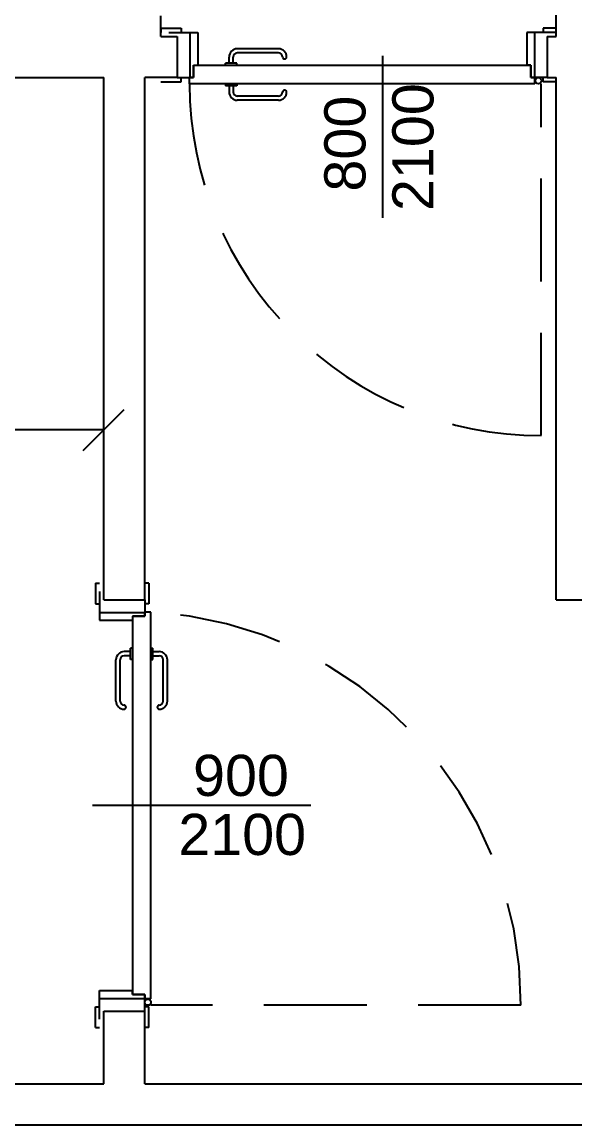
# Model space of a CAD drawing. Header units: millimetres. Extents: x 1769 to 2783, y -1222 to -971.
# Drawn here: x 2671.307 to 2672.652, y -1006.208 to -1003.527 of the extents above; entities that cross this region are included whole.
import ezdxf

# ---------------------------------------------------------------- set-up
doc = ezdxf.new("R2010")
doc.units = ezdxf.units.MM
doc.linetypes.add('HIDDEN', pattern=[0.375, 0.25, -0.125])
for name, color, linetype in [('FINESTRE', 1, 'Continuous'), ('muri', 7, 'Continuous'), ('PROSPETTI', 252, 'Continuous'), ('quote', 6, 'Continuous')]:
    doc.layers.add(name, color=color, linetype=linetype)
doc.styles.add('ROMANS', font='arial.ttf', dxfattribs={"height": 0.15})

# ---------------------------------------------------------------- blocks, each defined once
blk = doc.blocks.new('_Oblique')
at = {"color": 0, "linetype": 'ByBlock', "lineweight": -2}
blk.add_line((-0.5, -0.5), (0.5, 0.5), dxfattribs=at)

msp = doc.modelspace()

# ---------------------------------------------------------------- linework, layer by layer
at = {"color": 1, "linetype": 'HIDDEN'}
for points in [[(2671.7146, -1003.6771, 0.414214), (2672.57, -1004.5325), (2672.57, -1003.6771)], [(2671.6207, -1004.9614, -0.398945), (2672.5207, -1005.9168), (2671.6207, -1005.9168)]]:
    msp.add_lwpolyline(points, format="xyb", dxfattribs=at)
at = {"layer": 'FINESTRE', "color": 1}
for p, q in [((2671.6446, -1003.5421), (2671.6946, -1003.5421)), ((2671.6446, -1003.5421), (2671.6446, -1003.5521)), ((2671.6646, -1003.5521), (2671.7346, -1003.5521)), ((2671.6946, -1003.5421), (2671.6946, -1003.5521)), ((2671.7154, -1003.5521), (2671.7154, -1003.6621)), ((2671.7346, -1003.5521), (2671.7346, -1003.6321)), ((2672.6046, -1003.5521), (2672.5346, -1003.5521)), ((2672.5346, -1003.5521), (2672.5346, -1003.6321)), ((2672.5538, -1003.5521), (2672.5538, -1003.6621)), ((2672.6059, -1003.5421), (2672.5746, -1003.5421)), ((2672.5746, -1003.5421), (2672.5746, -1003.5521)), ((2671.9308, -1003.5921), (2671.8308, -1003.5921)), ((2671.9308, -1003.6021), (2671.8308, -1003.6021)), ((2671.7246, -1003.6321), (2672.5446, -1003.6321)), ((2671.7246, -1003.6621), (2671.7246, -1003.6321)), ((2671.7246, -1003.6321), (2671.7246, -1003.6621)), ((2671.7246, -1003.6321), (2671.7346, -1003.6321)), ((2671.802, -1003.6321), (2671.802, -1003.6271)), ((2671.8295, -1003.6271), (2671.802, -1003.6271)), ((2671.8108, -1003.6271), (2671.8108, -1003.6121)), ((2671.8208, -1003.6271), (2671.8208, -1003.6121)), ((2671.8295, -1003.6321), (2671.8295, -1003.6271)), ((2672.1835, -1003.6091), (2672.1835, -1004.0029)), ((2672.5446, -1003.6321), (2672.5346, -1003.6321)), ((2672.5446, -1003.6321), (2672.5446, -1003.6621)), ((2672.5446, -1003.6621), (2672.5446, -1003.6321)), ((2671.6446, -1003.6721), (2671.6946, -1003.6721)), ((2671.6845, -1003.6622), (2671.7246, -1003.6621)), ((2671.6946, -1003.6721), (2671.6946, -1003.6621)), ((2671.7146, -1003.6771), (2671.7146, -1003.6621)), ((2672.5546, -1003.6771), (2671.7146, -1003.6771)), ((2671.802, -1003.6771), (2671.802, -1003.6821)), ((2671.8295, -1003.6821), (2671.802, -1003.6821)), ((2671.8108, -1003.6821), (2671.8108, -1003.6971)), ((2671.8208, -1003.6821), (2671.8208, -1003.6971)), ((2671.8295, -1003.6771), (2671.8295, -1003.6821)), ((2672.5446, -1003.6621), (2672.5546, -1003.6621)), ((2672.5846, -1003.6621), (2672.5446, -1003.6621)), ((2672.5546, -1003.6771), (2672.5546, -1003.6621)), ((2672.5746, -1003.6721), (2672.5746, -1003.6621)), ((2672.6059, -1003.6721), (2672.5746, -1003.6721)), ((2671.9308, -1003.7071), (2671.8308, -1003.7071)), ((2671.9308, -1003.7171), (2671.8308, -1003.7171)), ((2671.4857, -1004.8914), (2671.4857, -1004.9414)), ((2671.4857, -1004.8914), (2671.4957, -1004.8914)), ((2671.6157, -1004.8914), (2671.6057, -1004.8914)), ((2671.6157, -1004.8914), (2671.6157, -1004.9414)), ((2671.4957, -1004.9114), (2671.4957, -1004.9814)), ((2671.4857, -1004.9414), (2671.4957, -1004.9414)), ((2671.6058, -1004.9313), (2671.6057, -1004.9714)), ((2671.6157, -1004.9414), (2671.6057, -1004.9414)), ((2671.4957, -1004.9622), (2671.6057, -1004.9622)), ((2671.5757, -1004.9714), (2671.5757, -1005.8914)), ((2671.6057, -1004.9714), (2671.5757, -1004.9714)), ((2671.5757, -1004.9714), (2671.6057, -1004.9714)), ((2671.5757, -1004.9714), (2671.5757, -1004.9814)), ((2671.6057, -1004.9714), (2671.6057, -1004.9614)), ((2671.6207, -1004.9614), (2671.6057, -1004.9614)), ((2671.6207, -1005.9014), (2671.6207, -1004.9614)), ((2671.4957, -1004.9814), (2671.5757, -1004.9814)), ((2671.5757, -1005.0488), (2671.5707, -1005.0488)), ((2671.5707, -1005.0763), (2671.5707, -1005.0488)), ((2671.6207, -1005.0488), (2671.6257, -1005.0488)), ((2671.6257, -1005.0763), (2671.6257, -1005.0488)), ((2671.5357, -1005.1776), (2671.5357, -1005.0776)), ((2671.5457, -1005.1776), (2671.5457, -1005.0776)), ((2671.5707, -1005.0576), (2671.5557, -1005.0576)), ((2671.5707, -1005.0676), (2671.5557, -1005.0676)), ((2671.5757, -1005.0763), (2671.5707, -1005.0763)), ((2671.6207, -1005.0763), (2671.6257, -1005.0763)), ((2671.6257, -1005.0576), (2671.6407, -1005.0576)), ((2671.6257, -1005.0676), (2671.6407, -1005.0676)), ((2671.6507, -1005.1776), (2671.6507, -1005.0776)), ((2671.6607, -1005.1776), (2671.6607, -1005.0776)), ((2672.0094, -1005.4314), (2671.479, -1005.4314)), ((2671.4957, -1005.9514), (2671.4957, -1005.8814)), ((2671.4957, -1005.8814), (2671.5757, -1005.8814)), ((2671.5757, -1005.8914), (2671.5757, -1005.8814)), ((2671.4957, -1005.9006), (2671.6057, -1005.9006)), ((2671.5757, -1005.8914), (2671.6057, -1005.8914)), ((2671.6057, -1005.8914), (2671.5757, -1005.8914)), ((2671.6057, -1005.8914), (2671.6057, -1005.9014)), ((2671.6057, -1005.9314), (2671.6057, -1005.8914)), ((2671.6207, -1005.9014), (2671.6057, -1005.9014)), ((2671.4857, -1005.9714), (2671.4857, -1005.9214)), ((2671.4857, -1005.9214), (2671.4957, -1005.9214)), ((2671.6157, -1005.9214), (2671.6057, -1005.9214)), ((2671.6157, -1005.9714), (2671.6157, -1005.9214)), ((2671.4857, -1005.9714), (2671.4957, -1005.9714)), ((2671.6157, -1005.9714), (2671.6057, -1005.9714))]:
    msp.add_line(p, q, dxfattribs=at)
for centre in [(2672.5631, -1003.6696), (2671.6132, -1005.9099)]:
    msp.add_circle(centre, 0.0075, dxfattribs=at)
for centre, radius, start, end in [((2671.8308, -1003.6121), 0.02, 90, 180), ((2671.8308, -1003.6121), 0.01, 90, 180), ((2671.9308, -1003.6121), 0.02, 0, 90), ((2671.9308, -1003.6121), 0.01, 0, 90), ((2671.9458, -1003.6117), 0.00502, 184.9677, 355.0323), ((2671.8308, -1003.6971), 0.02, 180, 270), ((2671.8308, -1003.6971), 0.01, 180, 270), ((2671.9308, -1003.6971), 0.02, 270, 0), ((2671.9308, -1003.6971), 0.01, 270, 0), ((2671.9458, -1003.6976), 0.00502, 4.9677, 175.0323), ((2671.5557, -1005.0776), 0.02, 90, 180), ((2671.5557, -1005.0776), 0.01, 90, 180), ((2671.6407, -1005.0776), 0.02, 0, 90), ((2671.6407, -1005.0776), 0.01, 0, 90), ((2671.5557, -1005.1776), 0.02, 180, 270), ((2671.5557, -1005.1776), 0.01, 180, 270), ((2671.5553, -1005.1926), 0.00502, 274.9677, 85.0323), ((2671.6412, -1005.1926), 0.00502, 94.9677, 265.0323), ((2671.6407, -1005.1776), 0.02, 270, 0), ((2671.6407, -1005.1776), 0.01, 270, 0)]:
    msp.add_arc(centre, radius, start, end, dxfattribs=at)
at = {"layer": 'muri', "color": 3}
for p, q in [((2672.6059, -1003.5622), (2672.6059, -1002.3096)), ((2671.6446, -1003.5622), (2671.6446, -1003.5121)), ((2671.6452, -1003.5623), (2671.6846, -1003.5623)), ((2671.6846, -1003.5622), (2671.6846, -1003.6621)), ((2672.5846, -1003.5622), (2672.5846, -1003.6621)), ((2672.5846, -1003.5622), (2672.6059, -1003.5623)), ((2669.7259, -1003.662), (2671.5059, -1003.662)), ((2671.5059, -1004.9314), (2671.5059, -1003.662)), ((2671.5059, -1004.7898), (2671.5059, -1003.662)), ((2671.6059, -1004.9314), (2671.6059, -1003.662)), ((2671.6846, -1003.6621), (2671.6059, -1003.662)), ((2672.5846, -1003.6621), (2672.6059, -1003.6622)), ((2672.6059, -1004.9314), (2672.6059, -1003.662)), ((2671.5059, -1004.9314), (2671.6057, -1004.9314)), ((2672.6059, -1004.9314), (2672.7059, -1004.9314)), ((2671.5059, -1006.1082), (2671.5059, -1005.9314)), ((2671.5059, -1005.9314), (2671.6057, -1005.9314)), ((2671.6059, -1006.1082), (2671.6059, -1005.9314)), ((2669.7259, -1006.1082), (2671.5059, -1006.1082)), ((2671.6059, -1006.1082), (2672.7059, -1006.1082)), ((2669.5759, -1006.2082), (2671.6059, -1006.2082)), ((2671.6059, -1006.2082), (2672.7059, -1006.2082))]:
    msp.add_line(p, q, dxfattribs=at)
at = {"layer": 'PROSPETTI'}
msp.add_line((2671.7246, -1003.6621), (2671.7146, -1003.6621), dxfattribs=at)
at = {"layer": 'quote', "color": 1, "ltscale": 0.2}
msp.add_line((2671.5059, -1004.5186), (2669.7259, -1004.5186), dxfattribs=at)

# ---------------------------------------------------------------- block references
at = {"layer": 'quote', "color": 1, "ltscale": 0.2, "xscale": 0.09999999999999432, "yscale": 0.09999999999999432, "zscale": 0.09999999999999432}
msp.add_blockref('_Oblique', (2671.5059, -1004.5186), dxfattribs=at)

# ---------------------------------------------------------------- texts
at = {"layer": 'FINESTRE', "color": 1, "style": 'ROMANS'}
for s, p in [('2100', (2672.3078, -1003.9865)), ('800', (2672.1424, -1003.9392))]:
    msp.add_text(s, height=0.1, rotation=90, dxfattribs=at).set_placement(p)
for s, p in [('900', (2671.7231, -1005.4084)), ('2100', (2671.6873, -1005.5519))]:
    msp.add_text(s, height=0.1, dxfattribs=at).set_placement(p)

doc.saveas('drawing.dxf')
